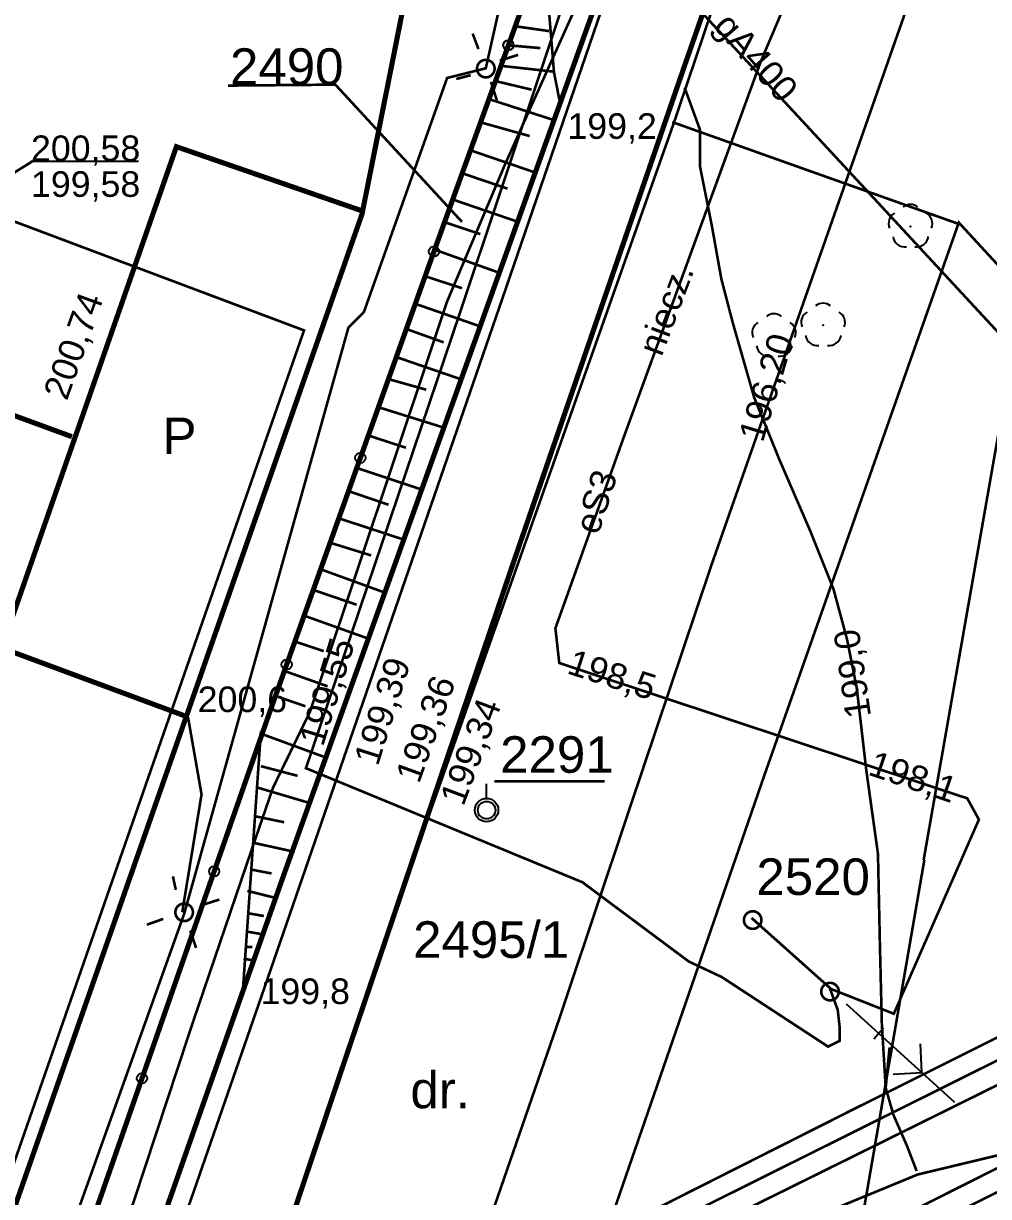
# Model space of a CAD drawing. Extents: x 7572697 to 7573818, y 5546684 to 5547005.
# Drawn here: x 7572714.36 to 7572747.37, y 5546944.9 to 5546985.03 of the extents above; entities that cross this region are included whole.
import ezdxf
from ezdxf.enums import TextEntityAlignment as Align

# ---------------------------------------------------------------- set-up
doc = ezdxf.new("R2010")
doc.units = 0
doc.header["$MEASUREMENT"] = 0
for name, pattern in [('1', [2, 1, -1]), ('2', [1, 0.5, -0.5]), ('901', [0])]:
    doc.linetypes.add(name, pattern=pattern)
doc.styles.add('STYL_ARIAL', font='Arial', dxfattribs={"oblique": 0.1})

# ---------------------------------------------------------------- blocks, each defined once
blk = doc.blocks.new('131')
at = {"color": 0}
blk.add_line((0, 0.4), (0, 0.9), dxfattribs=at)
for radius in [0.4, 0.3]:
    blk.add_circle((0, 0), radius, dxfattribs=at)
blk = doc.blocks.new('517')
at = {"color": 0}
for p, q in [((4.25, 0), (3.55, 0.7)), ((0.75, 0), (5.75, 0)), ((2.25, -0.25), (2.25, 0.25)), ((3.55, -0.7), (4.25, 0))]:
    blk.add_line(p, q, dxfattribs=at)
blk = doc.blocks.new('922')
at = {"color": 0}
for centre, radius, start, end in [((-0.35, 0.1), 0.4, 119.8482, 203.5195), ((0, 0.35), 0.4, 50.114, 129.886), ((0.35, 0.1), 0.4, 336.8845, 60.1518), ((-0.2, -0.3), 0.4, 187.477, 278.4788), ((0.2, -0.275), 0.425, 262.6459, 349.6289)]:
    blk.add_arc(centre, radius, start, end, dxfattribs=at)
blk.add_point((0, 0), dxfattribs=at)

msp = doc.modelspace()

# ---------------------------------------------------------------- linework, layer by layer
at = {"color": 0}
msp.add_line((7572714.6157, 5546980.3256), (7572718.2907, 5546980.3256), dxfattribs=at)
at = {"color": 2, "const_width": 0.09}
msp.add_lwpolyline([(7572760.1099, 5546978.1139), (7572756.7365, 5546975.6665), (7572751.1802, 5546970.7056), (7572733.8633, 5546989.3984), (7572728.0424, 5546996.2114), (7572724.4705, 5547000.4712)], dxfattribs=at)
at = {"color": 0}
for points, const_width in [([(7572730.0408, 5546999.0858), (7572725.9398, 5546978.5145), (7572707.7497, 5546926.4974)], 0.175), ([(7572738.0701, 5546997.2565), (7572728.5451, 5546970.6659), (7572723.1873, 5546955.6905), (7572713.0008, 5546926.7054), (7572709.7597, 5546917.2466)], 0.175), ([(7572710.8842, 5546917.9344), (7572713.6623, 5546926.2291), (7572719.1524, 5546942.1041), (7572722.5259, 5546951.8275), (7572725.0394, 5546959.1035), (7572730.7279, 5546975.5871), (7572738.1363, 5546997.1638)], 0.09), ([(7572717.9619, 5546916.3205), (7572717.565, 5546917.1142), (7572716.9697, 5546918.5033), (7572716.7712, 5546919.8923), (7572716.7712, 5546921.8767), (7572716.7051, 5546923.6626), (7572716.9697, 5546924.9856), (7572718.0942, 5546928.0283), (7572720.8723, 5546936.2303), (7572725.304, 5546949.4198), (7572728.2145, 5546958.0188), (7572731.0587, 5546966.4193), (7572736.9457, 5546983.5114), (7572741.4436, 5546996.4098)], 0.175), ([(7572741.5759, 5546996.3436), (7572736.615, 5546981.6592), (7572726.8254, 5546953.9706), (7572717.9619, 5546927.7504)], 0.09), ([(7572751.8285, 5546994.0153), (7572747.5952, 5546970.3616), (7572745.1478, 5546956.4048)], 0.09), ([(7572731.1786, 5546984.9372), (7572732.3362, 5546984.7718)], 0.09), ([(7572729.7234, 5546984.6859), (7572729.9218, 5546984.1567)], 0.09), ([(7572730.914, 5546984.289), (7572732.0385, 5546984.1898)], 0.09), ([(7572729.9311, 5546983.3113), (7572729.9251, 5546983.3199), (7572729.9194, 5546983.3286), (7572729.9139, 5546983.3376), (7572729.9088, 5546983.3467), (7572729.904, 5546983.356), (7572729.8996, 5546983.3655), (7572729.8954, 5546983.3751), (7572729.8917, 5546983.3849), (7572729.8882, 5546983.3948), (7572729.8851, 5546983.4048), (7572729.8824, 5546983.4149), (7572729.88, 5546983.4251), (7572729.8779, 5546983.4354), (7572729.8762, 5546983.4457), (7572729.8749, 5546983.4561), (7572729.874, 5546983.4665), (7572729.8734, 5546983.477), (7572729.8732, 5546983.4874), (7572729.8733, 5546983.4979), (7572729.8738, 5546983.5084), (7572729.8747, 5546983.5188), (7572729.8759, 5546983.5292), (7572729.8775, 5546983.5395), (7572729.8795, 5546983.5498), (7572729.8818, 5546983.56), (7572729.8845, 5546983.5702), (7572729.8875, 5546983.5802), (7572729.8909, 5546983.5901), (7572729.8946, 5546983.5999), (7572729.8986, 5546983.6096), (7572729.903, 5546983.6191), (7572729.9077, 5546983.6284), (7572729.9128, 5546983.6376), (7572729.9181, 5546983.6466), (7572729.9238, 5546983.6554), (7572729.9298, 5546983.664), (7572729.936, 5546983.6724), (7572729.9426, 5546983.6805), (7572729.9494, 5546983.6885), (7572729.9566, 5546983.6962), (7572729.9639, 5546983.7036), (7572729.9716, 5546983.7108), (7572729.9794, 5546983.7177), (7572729.9875, 5546983.7243), (7572729.9959, 5546983.7306), (7572730.0044, 5546983.7367), (7572730.0132, 5546983.7424), (7572730.0222, 5546983.7478), (7572730.0313, 5546983.7529), (7572730.0406, 5546983.7577), (7572730.0501, 5546983.7622), (7572730.0597, 5546983.7663), (7572730.0695, 5546983.7701), (7572730.0793, 5546983.7736), (7572730.0894, 5546983.7767), (7572730.0995, 5546983.7794), (7572730.1096, 5546983.7818), (7572730.1199, 5546983.7838), (7572730.1303, 5546983.7855), (7572730.1406, 5546983.7868), (7572730.1511, 5546983.7878), (7572730.1615, 5546983.7884), (7572730.172, 5546983.7886), (7572730.1825, 5546983.7885), (7572730.1929, 5546983.7879), (7572730.2034, 5546983.7871), (7572730.2138, 5546983.7858), (7572730.2241, 5546983.7842), (7572730.2344, 5546983.7823), (7572730.2446, 5546983.78), (7572730.2547, 5546983.7773), (7572730.2648, 5546983.7743), (7572730.2747, 5546983.7709), (7572730.2845, 5546983.7672), (7572730.2941, 5546983.7631), (7572730.3036, 5546983.7587), (7572730.313, 5546983.754), (7572730.3222, 5546983.749), (7572730.3311, 5546983.7436), (7572730.34, 5546983.738), (7572730.3486, 5546983.732), (7572730.3569, 5546983.7257), (7572730.3651, 5546983.7192), (7572730.373, 5546983.7123), (7572730.3807, 5546983.7052), (7572730.3882, 5546983.6978), (7572730.3953, 5546983.6902), (7572730.4022, 5546983.6823), (7572730.4088, 5546983.6742), (7572730.4152, 5546983.6659), (7572730.4212, 5546983.6573), (7572730.427, 5546983.6486), (7572730.4324, 5546983.6396), (7572730.4375, 5546983.6305), (7572730.4423, 5546983.6212), (7572730.4467, 5546983.6117), (7572730.4509, 5546983.6021), (7572730.4547, 5546983.5923), (7572730.4581, 5546983.5824), (7572730.4612, 5546983.5724), (7572730.464, 5546983.5623), (7572730.4664, 5546983.5521), (7572730.4684, 5546983.5418), (7572730.4701, 5546983.5315), (7572730.4714, 5546983.5211), (7572730.4723, 5546983.5107), (7572730.4729, 5546983.5002), (7572730.4732, 5546983.4898), (7572730.473, 5546983.4793), (7572730.4725, 5546983.4688), (7572730.4716, 5546983.4584), (7572730.4704, 5546983.448), (7572730.4688, 5546983.4377), (7572730.4668, 5546983.4274), (7572730.4645, 5546983.4172), (7572730.4619, 5546983.407), (7572730.4588, 5546983.397), (7572730.4555, 5546983.3871), (7572730.4518, 5546983.3773), (7572730.4477, 5546983.3676), (7572730.4433, 5546983.3581), (7572730.4386, 5546983.3488), (7572730.4335, 5546983.3396), (7572730.4282, 5546983.3306), (7572730.4225, 5546983.3218), (7572730.4165, 5546983.3132), (7572730.4103, 5546983.3048), (7572730.4037, 5546983.2967), (7572730.3969, 5546983.2887), (7572730.3898, 5546983.281), (7572730.3824, 5546983.2736), (7572730.3748, 5546983.2664), (7572730.3669, 5546983.2595), (7572730.3588, 5546983.2529), (7572730.3504, 5546983.2466), (7572730.3419, 5546983.2405), (7572730.3331, 5546983.2348), (7572730.3242, 5546983.2294), (7572730.315, 5546983.2243), (7572730.3057, 5546983.2195), (7572730.2962, 5546983.215), (7572730.2866, 5546983.2109), (7572730.2769, 5546983.2071), (7572730.267, 5546983.2036), (7572730.257, 5546983.2005), (7572730.2469, 5546983.1978), (7572730.2367, 5546983.1954), (7572730.2264, 5546983.1934), (7572730.2161, 5546983.1917), (7572730.2057, 5546983.1904), (7572730.1953, 5546983.1894), (7572730.1848, 5546983.1888), (7572730.1743, 5546983.1886), (7572730.1639, 5546983.1887), (7572730.1534, 5546983.1893), (7572730.143, 5546983.1901), (7572730.1326, 5546983.1914), (7572730.1222, 5546983.193), (7572730.1119, 5546983.1949), (7572730.1017, 5546983.1972), (7572730.0916, 5546983.1999), (7572730.0816, 5546983.2029), (7572730.0717, 5546983.2063), (7572730.0619, 5546983.21), (7572730.0522, 5546983.2141), (7572730.0427, 5546983.2185), (7572730.0334, 5546983.2232), (7572730.0242, 5546983.2282), (7572730.0152, 5546983.2336), (7572730.0064, 5546983.2392), (7572729.9978, 5546983.2452), (7572729.9894, 5546983.2515), (7572729.9812, 5546983.258), (7572729.9733, 5546983.2649), (7572729.9656, 5546983.272), (7572729.9582, 5546983.2794), (7572729.951, 5546983.287), (7572729.9441, 5546983.2949), (7572729.9311, 5546983.3113)], 0.09), ([(7572730.6494, 5546983.7598), (7572731.2778, 5546983.9582)], 0.09), ([(7572729.1611, 5546983.1315), (7572729.6572, 5546983.2638)], 0.09), ([(7572730.7156, 5546983.5812), (7572732.5015, 5546983.3828), (7572732.7, 5546982.3707)], 0.09), ([(7572721.3559, 5546982.9066), (7572725.027, 5546982.9397), (7572729.3596, 5546978.2433)], 0.09), ([(7572730.3518, 5546983.0322), (7572730.5502, 5546982.4038)], 0.09), ([(7572730.4841, 5546983.0653), (7572731.7409, 5546982.7676)], 0.09), ([(7572730.2856, 5546982.4435), (7572732.5346, 5546981.7159)], 0.09), ([(7572730.021, 5546981.6432), (7572731.6746, 5546981.1802)], 0.09), ([(7572732.9006, 5546981.6254), (7572732.9, 5546981.6263), (7572732.8995, 5546981.6272), (7572732.8989, 5546981.6281), (7572732.8984, 5546981.629), (7572732.8979, 5546981.6299), (7572732.8975, 5546981.6309), (7572732.8971, 5546981.6318), (7572732.8967, 5546981.6328), (7572732.8964, 5546981.6338), (7572732.896, 5546981.6348), (7572732.8958, 5546981.6358), (7572732.8955, 5546981.6368), (7572732.8953, 5546981.6378), (7572732.8952, 5546981.6389), (7572732.895, 5546981.6399), (7572732.8949, 5546981.641), (7572732.8949, 5546981.642), (7572732.8948, 5546981.6431), (7572732.8949, 5546981.6441), (7572732.8949, 5546981.6451), (7572732.895, 5546981.6462), (7572732.8951, 5546981.6472), (7572732.8953, 5546981.6483), (7572732.8955, 5546981.6493), (7572732.8957, 5546981.6503), (7572732.896, 5546981.6513), (7572732.8963, 5546981.6523), (7572732.8966, 5546981.6533), (7572732.897, 5546981.6543), (7572732.8974, 5546981.6553), (7572732.8978, 5546981.6562), (7572732.8983, 5546981.6572), (7572732.8988, 5546981.6581), (7572732.8993, 5546981.659), (7572732.8999, 5546981.6599), (7572732.9005, 5546981.6607), (7572732.9011, 5546981.6616), (7572732.9018, 5546981.6624), (7572732.9025, 5546981.6632), (7572732.9032, 5546981.6639), (7572732.9039, 5546981.6647), (7572732.9047, 5546981.6654), (7572732.9055, 5546981.6661), (7572732.9063, 5546981.6667), (7572732.9071, 5546981.6674), (7572732.908, 5546981.668), (7572732.9089, 5546981.6686), (7572732.9097, 5546981.6691), (7572732.9107, 5546981.6696), (7572732.9116, 5546981.6701), (7572732.9125, 5546981.6705), (7572732.9135, 5546981.6709), (7572732.9145, 5546981.6713), (7572732.9155, 5546981.6717), (7572732.9165, 5546981.672), (7572732.9175, 5546981.6723), (7572732.9185, 5546981.6725), (7572732.9195, 5546981.6727), (7572732.9206, 5546981.6729), (7572732.9216, 5546981.673), (7572732.9226, 5546981.6731), (7572732.9237, 5546981.6732), (7572732.9247, 5546981.6732), (7572732.9258, 5546981.6732), (7572732.9268, 5546981.6731), (7572732.9279, 5546981.673), (7572732.9289, 5546981.6729), (7572732.9299, 5546981.6727), (7572732.931, 5546981.6725), (7572732.932, 5546981.6723), (7572732.933, 5546981.672), (7572732.934, 5546981.6717), (7572732.935, 5546981.6714), (7572732.936, 5546981.671), (7572732.9369, 5546981.6706), (7572732.9379, 5546981.6702), (7572732.9388, 5546981.6697), (7572732.9397, 5546981.6692), (7572732.9406, 5546981.6687), (7572732.9415, 5546981.6681), (7572732.9424, 5546981.6675), (7572732.9432, 5546981.6669), (7572732.944, 5546981.6662), (7572732.9448, 5546981.6655), (7572732.9456, 5546981.6648), (7572732.9463, 5546981.6641), (7572732.9471, 5546981.6633), (7572732.9478, 5546981.6625), (7572732.9484, 5546981.6617), (7572732.9491, 5546981.6609), (7572732.9497, 5546981.66), (7572732.9502, 5546981.6592), (7572732.9508, 5546981.6583), (7572732.9513, 5546981.6574), (7572732.9518, 5546981.6564), (7572732.9522, 5546981.6555), (7572732.9526, 5546981.6545), (7572732.953, 5546981.6535), (7572732.9533, 5546981.6526), (7572732.9537, 5546981.6516), (7572732.9539, 5546981.6505), (7572732.9542, 5546981.6495), (7572732.9544, 5546981.6485), (7572732.9545, 5546981.6475), (7572732.9547, 5546981.6464), (7572732.9548, 5546981.6454), (7572732.9548, 5546981.6443), (7572732.9548, 5546981.6433), (7572732.9548, 5546981.6422), (7572732.9548, 5546981.6412), (7572732.9547, 5546981.6402), (7572732.9546, 5546981.6391), (7572732.9544, 5546981.6381), (7572732.9542, 5546981.637), (7572732.954, 5546981.636), (7572732.9537, 5546981.635), (7572732.9534, 5546981.634), (7572732.9531, 5546981.633), (7572732.9527, 5546981.632), (7572732.9523, 5546981.6311), (7572732.9519, 5546981.6301), (7572732.9514, 5546981.6292), (7572732.9509, 5546981.6283), (7572732.9504, 5546981.6274), (7572732.9498, 5546981.6265), (7572732.9492, 5546981.6256), (7572732.9486, 5546981.6248), (7572732.9479, 5546981.624), (7572732.9472, 5546981.6232), (7572732.9465, 5546981.6224), (7572732.9458, 5546981.6217), (7572732.945, 5546981.621), (7572732.9442, 5546981.6203), (7572732.9434, 5546981.6196), (7572732.9426, 5546981.619), (7572732.9417, 5546981.6184), (7572732.9408, 5546981.6178), (7572732.9399, 5546981.6173), (7572732.939, 5546981.6167), (7572732.9381, 5546981.6163), (7572732.9372, 5546981.6158), (7572732.9362, 5546981.6154), (7572732.9352, 5546981.615), (7572732.9342, 5546981.6147), (7572732.9332, 5546981.6144), (7572732.9322, 5546981.6141), (7572732.9312, 5546981.6139), (7572732.9302, 5546981.6136), (7572732.9291, 5546981.6135), (7572732.9281, 5546981.6133), (7572732.9271, 5546981.6133), (7572732.926, 5546981.6132), (7572732.925, 5546981.6132), (7572732.9239, 5546981.6132), (7572732.9229, 5546981.6132), (7572732.9218, 5546981.6133), (7572732.9208, 5546981.6134), (7572732.9198, 5546981.6136), (7572732.9187, 5546981.6138), (7572732.9177, 5546981.614), (7572732.9167, 5546981.6143), (7572732.9157, 5546981.6146), (7572732.9147, 5546981.6149), (7572732.9137, 5546981.6153), (7572732.9128, 5546981.6157), (7572732.9118, 5546981.6162), (7572732.9109, 5546981.6166), (7572732.9099, 5546981.6171), (7572732.909, 5546981.6177), (7572732.9082, 5546981.6182), (7572732.9073, 5546981.6188), (7572732.9065, 5546981.6195), (7572732.9057, 5546981.6201), (7572732.9049, 5546981.6208), (7572732.9041, 5546981.6215), (7572732.9033, 5546981.6222), (7572732.9026, 5546981.623), (7572732.9019, 5546981.6238), (7572732.9006, 5546981.6254)], 0.09), ([(7572705.8315, 5546981.3455), (7572723.9554, 5546974.5325), (7572707.8159, 5546928.1907)], 0.09), ([(7572725.9067, 5546978.6335), (7572719.5898, 5546980.8164), (7572713.5705, 5546963.5523)], 0.175), ([(7572729.6572, 5546980.6907), (7572731.8731, 5546979.93)], 0.09), ([(7572714.6818, 5546980.3269), (7572712.9289, 5546979.2355)], 0.09), ([(7572729.3596, 5546979.9102), (7572730.914, 5546979.381)], 0.09), ([(7572729.0619, 5546979.004), (7572731.2778, 5546978.2433)], 0.09), ([(7572800.2472, 5546920.1172), (7572793.368, 5546927.3932), (7572787.2165, 5546933.8755), (7572776.8448, 5546945.16), (7572761.8959, 5546961.3922), (7572752.9662, 5546971.0495), (7572746.3516, 5546978.2197), (7572739.6841, 5546959.2623), (7572729.8945, 5546930.9254), (7572722.8169, 5546912.312)], 0.09), ([(7572728.7973, 5546978.2234), (7572729.9879, 5546977.8265)], 0.09), ([(7572728.4335, 5546977.2908), (7572730.6494, 5546976.497)], 0.09), ([(7572728.0367, 5546976.4044), (7572729.3596, 5546975.9745)], 0.09), ([(7572727.7721, 5546975.4387), (7572729.9549, 5546974.678)], 0.09), ([(7572706.0961, 5546974.5325), (7572716.018, 5546970.8945)], 0.175), ([(7572727.4414, 5546974.5854), (7572728.7312, 5546974.1224)], 0.09), ([(7572727.1106, 5546973.6197), (7572729.3265, 5546972.859)], 0.09), ([(7572726.846, 5546972.8656), (7572728.1358, 5546972.5018)], 0.09), ([(7572716.0797, 5546971.6771), (7572716.0791, 5546971.678), (7572716.0786, 5546971.6788), (7572716.078, 5546971.6797), (7572716.0775, 5546971.6806), (7572716.077, 5546971.6816), (7572716.0766, 5546971.6825), (7572716.0762, 5546971.6835), (7572716.0758, 5546971.6845), (7572716.0755, 5546971.6855), (7572716.0751, 5546971.6865), (7572716.0749, 5546971.6875), (7572716.0746, 5546971.6885), (7572716.0744, 5546971.6895), (7572716.0743, 5546971.6905), (7572716.0741, 5546971.6916), (7572716.074, 5546971.6926), (7572716.074, 5546971.6937), (7572716.074, 5546971.6947), (7572716.074, 5546971.6958), (7572716.074, 5546971.6968), (7572716.0741, 5546971.6979), (7572716.0742, 5546971.6989), (7572716.0744, 5546971.6999), (7572716.0746, 5546971.701), (7572716.0748, 5546971.702), (7572716.0751, 5546971.703), (7572716.0754, 5546971.704), (7572716.0757, 5546971.705), (7572716.0761, 5546971.706), (7572716.0765, 5546971.7069), (7572716.0769, 5546971.7079), (7572716.0774, 5546971.7088), (7572716.0779, 5546971.7097), (7572716.0784, 5546971.7106), (7572716.079, 5546971.7115), (7572716.0796, 5546971.7124), (7572716.0802, 5546971.7132), (7572716.0809, 5546971.714), (7572716.0816, 5546971.7148), (7572716.0823, 5546971.7156), (7572716.083, 5546971.7163), (7572716.0838, 5546971.717), (7572716.0846, 5546971.7177), (7572716.0854, 5546971.7184), (7572716.0862, 5546971.719), (7572716.0871, 5546971.7196), (7572716.088, 5546971.7202), (7572716.0888, 5546971.7208), (7572716.0898, 5546971.7213), (7572716.0907, 5546971.7217), (7572716.0916, 5546971.7222), (7572716.0926, 5546971.7226), (7572716.0936, 5546971.723), (7572716.0946, 5546971.7233), (7572716.0956, 5546971.7236), (7572716.0966, 5546971.7239), (7572716.0976, 5546971.7242), (7572716.0986, 5546971.7244), (7572716.0997, 5546971.7245), (7572716.1007, 5546971.7247), (7572716.1017, 5546971.7248), (7572716.1028, 5546971.7248), (7572716.1038, 5546971.7248), (7572716.1049, 5546971.7248), (7572716.1059, 5546971.7248), (7572716.107, 5546971.7247), (7572716.108, 5546971.7246), (7572716.109, 5546971.7244), (7572716.1101, 5546971.7242), (7572716.1111, 5546971.724), (7572716.1121, 5546971.7237), (7572716.1131, 5546971.7234), (7572716.1141, 5546971.7231), (7572716.1151, 5546971.7227), (7572716.116, 5546971.7223), (7572716.117, 5546971.7218), (7572716.1179, 5546971.7214), (7572716.1188, 5546971.7209), (7572716.1197, 5546971.7203), (7572716.1206, 5546971.7198), (7572716.1215, 5546971.7192), (7572716.1223, 5546971.7185), (7572716.1231, 5546971.7179), (7572716.1239, 5546971.7172), (7572716.1247, 5546971.7165), (7572716.1254, 5546971.7158), (7572716.1262, 5546971.715), (7572716.1269, 5546971.7142), (7572716.1275, 5546971.7134), (7572716.1282, 5546971.7126), (7572716.1288, 5546971.7117), (7572716.1293, 5546971.7108), (7572716.1299, 5546971.7099), (7572716.1304, 5546971.709), (7572716.1309, 5546971.7081), (7572716.1313, 5546971.7071), (7572716.1317, 5546971.7062), (7572716.1321, 5546971.7052), (7572716.1324, 5546971.7042), (7572716.1328, 5546971.7032), (7572716.133, 5546971.7022), (7572716.1333, 5546971.7012), (7572716.1335, 5546971.7002), (7572716.1336, 5546971.6991), (7572716.1338, 5546971.6981), (7572716.1339, 5546971.697), (7572716.1339, 5546971.696), (7572716.1339, 5546971.6949), (7572716.1339, 5546971.6939), (7572716.1339, 5546971.6929), (7572716.1338, 5546971.6918), (7572716.1337, 5546971.6908), (7572716.1335, 5546971.6897), (7572716.1333, 5546971.6887), (7572716.1331, 5546971.6877), (7572716.1328, 5546971.6867), (7572716.1325, 5546971.6857), (7572716.1322, 5546971.6847), (7572716.1318, 5546971.6837), (7572716.1314, 5546971.6827), (7572716.131, 5546971.6818), (7572716.1305, 5546971.6809), (7572716.13, 5546971.6799), (7572716.1295, 5546971.679), (7572716.1289, 5546971.6782), (7572716.1283, 5546971.6773), (7572716.1277, 5546971.6765), (7572716.127, 5546971.6756), (7572716.1263, 5546971.6748), (7572716.1256, 5546971.6741), (7572716.1249, 5546971.6733), (7572716.1241, 5546971.6726), (7572716.1233, 5546971.6719), (7572716.1225, 5546971.6713), (7572716.1217, 5546971.6706), (7572716.1208, 5546971.67), (7572716.1199, 5546971.6695), (7572716.1191, 5546971.6689), (7572716.1181, 5546971.6684), (7572716.1172, 5546971.6679), (7572716.1163, 5546971.6675), (7572716.1153, 5546971.6671), (7572716.1143, 5546971.6667), (7572716.1133, 5546971.6663), (7572716.1123, 5546971.666), (7572716.1113, 5546971.6658), (7572716.1103, 5546971.6655), (7572716.1093, 5546971.6653), (7572716.1082, 5546971.6651), (7572716.1072, 5546971.665), (7572716.1062, 5546971.6649), (7572716.1051, 5546971.6649), (7572716.1041, 5546971.6648), (7572716.103, 5546971.6648), (7572716.102, 5546971.6649), (7572716.1009, 5546971.665), (7572716.0999, 5546971.6651), (7572716.0989, 5546971.6653), (7572716.0978, 5546971.6655), (7572716.0968, 5546971.6657), (7572716.0958, 5546971.666), (7572716.0948, 5546971.6663), (7572716.0938, 5546971.6666), (7572716.0928, 5546971.667), (7572716.0919, 5546971.6674), (7572716.0909, 5546971.6678), (7572716.09, 5546971.6683), (7572716.0891, 5546971.6688), (7572716.0882, 5546971.6693), (7572716.0873, 5546971.6699), (7572716.0864, 5546971.6705), (7572716.0856, 5546971.6711), (7572716.0848, 5546971.6718), (7572716.084, 5546971.6725), (7572716.0832, 5546971.6732), (7572716.0825, 5546971.6739), (7572716.0817, 5546971.6747), (7572716.081, 5546971.6755), (7572716.0797, 5546971.6771)], 0.09), ([(7572726.5153, 5546971.8999), (7572728.7312, 5546971.2054)], 0.09), ([(7572726.1184, 5546970.9474), (7572727.4413, 5546970.5175)], 0.09), ([(7572725.7877, 5546969.8163), (7572727.9705, 5546969.0887)], 0.09), ([(7572725.4901, 5546969.0292), (7572726.8461, 5546968.5662)], 0.09), ([(7572725.1262, 5546968.1097), (7572727.3421, 5546967.3821)], 0.09), ([(7572724.8617, 5546967.2631), (7572726.2508, 5546966.8332)], 0.09), ([(7572724.5309, 5546966.3569), (7572726.7137, 5546965.5631)], 0.09), ([(7572724.2994, 5546965.6425), (7572725.7546, 5546965.1464)], 0.09), ([(7572723.9687, 5546964.7694), (7572726.1846, 5546963.9756)], 0.09), ([(7572713.5706, 5546963.6845), (7572719.9867, 5546961.3033)], 0.175), ([(7572723.638, 5546963.8896), (7572724.6302, 5546963.5589)], 0.09), ([(7572723.2742, 5546962.8842), (7572724.7625, 5546962.355)], 0.09), ([(7572722.9434, 5546962.0375), (7572724.0017, 5546961.6737)], 0.09), ([(7572720.1146, 5546961.1864), (7572720.114, 5546961.1872), (7572720.1135, 5546961.1881), (7572720.1129, 5546961.189), (7572720.1124, 5546961.1899), (7572720.1119, 5546961.1908), (7572720.1115, 5546961.1918), (7572720.1111, 5546961.1927), (7572720.1107, 5546961.1937), (7572720.1104, 5546961.1947), (7572720.11, 5546961.1957), (7572720.1098, 5546961.1967), (7572720.1095, 5546961.1977), (7572720.1093, 5546961.1988), (7572720.1092, 5546961.1998), (7572720.109, 5546961.2008), (7572720.1089, 5546961.2019), (7572720.1089, 5546961.2029), (7572720.1088, 5546961.204), (7572720.1089, 5546961.205), (7572720.1089, 5546961.2061), (7572720.109, 5546961.2071), (7572720.1091, 5546961.2082), (7572720.1093, 5546961.2092), (7572720.1095, 5546961.2102), (7572720.1097, 5546961.2112), (7572720.11, 5546961.2123), (7572720.1103, 5546961.2133), (7572720.1106, 5546961.2142), (7572720.111, 5546961.2152), (7572720.1114, 5546961.2162), (7572720.1118, 5546961.2171), (7572720.1123, 5546961.2181), (7572720.1128, 5546961.219), (7572720.1133, 5546961.2199), (7572720.1139, 5546961.2208), (7572720.1145, 5546961.2216), (7572720.1151, 5546961.2225), (7572720.1158, 5546961.2233), (7572720.1165, 5546961.2241), (7572720.1172, 5546961.2249), (7572720.1179, 5546961.2256), (7572720.1187, 5546961.2263), (7572720.1195, 5546961.227), (7572720.1203, 5546961.2277), (7572720.1211, 5546961.2283), (7572720.122, 5546961.2289), (7572720.1229, 5546961.2295), (7572720.1237, 5546961.23), (7572720.1247, 5546961.2305), (7572720.1256, 5546961.231), (7572720.1265, 5546961.2315), (7572720.1275, 5546961.2319), (7572720.1285, 5546961.2322), (7572720.1295, 5546961.2326), (7572720.1305, 5546961.2329), (7572720.1315, 5546961.2332), (7572720.1325, 5546961.2334), (7572720.1335, 5546961.2336), (7572720.1346, 5546961.2338), (7572720.1356, 5546961.2339), (7572720.1366, 5546961.234), (7572720.1377, 5546961.2341), (7572720.1387, 5546961.2341), (7572720.1398, 5546961.2341), (7572720.1408, 5546961.234), (7572720.1419, 5546961.2339), (7572720.1429, 5546961.2338), (7572720.1439, 5546961.2337), (7572720.145, 5546961.2335), (7572720.146, 5546961.2332), (7572720.147, 5546961.233), (7572720.148, 5546961.2327), (7572720.149, 5546961.2323), (7572720.15, 5546961.232), (7572720.1509, 5546961.2315), (7572720.1519, 5546961.2311), (7572720.1528, 5546961.2306), (7572720.1537, 5546961.2301), (7572720.1546, 5546961.2296), (7572720.1555, 5546961.229), (7572720.1564, 5546961.2284), (7572720.1572, 5546961.2278), (7572720.158, 5546961.2272), (7572720.1588, 5546961.2265), (7572720.1596, 5546961.2258), (7572720.1603, 5546961.225), (7572720.1611, 5546961.2243), (7572720.1618, 5546961.2235), (7572720.1624, 5546961.2227), (7572720.1631, 5546961.2218), (7572720.1637, 5546961.221), (7572720.1642, 5546961.2201), (7572720.1648, 5546961.2192), (7572720.1653, 5546961.2183), (7572720.1658, 5546961.2174), (7572720.1662, 5546961.2164), (7572720.1666, 5546961.2154), (7572720.167, 5546961.2145), (7572720.1673, 5546961.2135), (7572720.1677, 5546961.2125), (7572720.1679, 5546961.2115), (7572720.1682, 5546961.2104), (7572720.1684, 5546961.2094), (7572720.1685, 5546961.2084), (7572720.1687, 5546961.2073), (7572720.1688, 5546961.2063), (7572720.1688, 5546961.2053), (7572720.1688, 5546961.2042), (7572720.1688, 5546961.2032), (7572720.1688, 5546961.2021), (7572720.1687, 5546961.2011), (7572720.1686, 5546961.2), (7572720.1684, 5546961.199), (7572720.1682, 5546961.198), (7572720.168, 5546961.197), (7572720.1677, 5546961.1959), (7572720.1674, 5546961.1949), (7572720.1671, 5546961.1939), (7572720.1667, 5546961.193), (7572720.1663, 5546961.192), (7572720.1659, 5546961.191), (7572720.1654, 5546961.1901), (7572720.1649, 5546961.1892), (7572720.1644, 5546961.1883), (7572720.1638, 5546961.1874), (7572720.1632, 5546961.1866), (7572720.1626, 5546961.1857), (7572720.1619, 5546961.1849), (7572720.1612, 5546961.1841), (7572720.1605, 5546961.1833), (7572720.1598, 5546961.1826), (7572720.159, 5546961.1819), (7572720.1582, 5546961.1812), (7572720.1574, 5546961.1805), (7572720.1566, 5546961.1799), (7572720.1557, 5546961.1793), (7572720.1548, 5546961.1787), (7572720.1539, 5546961.1782), (7572720.153, 5546961.1777), (7572720.1521, 5546961.1772), (7572720.1512, 5546961.1767), (7572720.1502, 5546961.1763), (7572720.1492, 5546961.1759), (7572720.1482, 5546961.1756), (7572720.1472, 5546961.1753), (7572720.1462, 5546961.175), (7572720.1452, 5546961.1748), (7572720.1442, 5546961.1746), (7572720.1431, 5546961.1744), (7572720.1421, 5546961.1743), (7572720.1411, 5546961.1742), (7572720.14, 5546961.1741), (7572720.139, 5546961.1741), (7572720.1379, 5546961.1741), (7572720.1369, 5546961.1742), (7572720.1358, 5546961.1742), (7572720.1348, 5546961.1744), (7572720.1338, 5546961.1745), (7572720.1327, 5546961.1747), (7572720.1317, 5546961.175), (7572720.1307, 5546961.1752), (7572720.1297, 5546961.1755), (7572720.1287, 5546961.1759), (7572720.1277, 5546961.1762), (7572720.1268, 5546961.1766), (7572720.1258, 5546961.1771), (7572720.1249, 5546961.1776), (7572720.1239, 5546961.1781), (7572720.1231, 5546961.1786), (7572720.1222, 5546961.1792), (7572720.1213, 5546961.1798), (7572720.1205, 5546961.1804), (7572720.1197, 5546961.181), (7572720.1189, 5546961.1817), (7572720.1181, 5546961.1824), (7572720.1173, 5546961.1832), (7572720.1166, 5546961.1839), (7572720.1159, 5546961.1847), (7572720.1146, 5546961.1864)], 0.09), ([(7572722.4473, 5546960.7477), (7572724.6963, 5546959.9209)], 0.09), ([(7572722.4804, 5546959.6232), (7572723.7372, 5546959.2925)], 0.09), ([(7572722.3481, 5546958.8956), (7572724.134, 5546958.3664)], 0.09), ([(7572734.2345, 5546959.1073), (7572730.4642, 5546959.1073)], 0.09), ([(7572722.315, 5546957.9034), (7572723.2741, 5546957.705)], 0.09), ([(7572722.1828, 5546957.0104), (7572723.5388, 5546956.7127)], 0.09), ([(7572742.463, 5546940.7452), (7572745.175, 5546956.4218)], 0.09), ([(7572722.1497, 5546956.0844), (7572722.8442, 5546955.9521)], 0.09), ([(7572719.4708, 5546955.8529), (7572719.57, 5546955.3899)], 0.09), ([(7572722.0174, 5546955.3568), (7572722.9434, 5546955.1253)], 0.09), ([(7572719.6124, 5546954.4453), (7572719.6064, 5546954.4539), (7572719.6006, 5546954.4626), (7572719.5952, 5546954.4716), (7572719.5901, 5546954.4807), (7572719.5853, 5546954.49), (7572719.5808, 5546954.4995), (7572719.5767, 5546954.5091), (7572719.5729, 5546954.5189), (7572719.5695, 5546954.5288), (7572719.5664, 5546954.5388), (7572719.5636, 5546954.5489), (7572719.5612, 5546954.5591), (7572719.5592, 5546954.5693), (7572719.5575, 5546954.5797), (7572719.5562, 5546954.5901), (7572719.5552, 5546954.6005), (7572719.5546, 5546954.6109), (7572719.5544, 5546954.6214), (7572719.5546, 5546954.6319), (7572719.5551, 5546954.6423), (7572719.5559, 5546954.6528), (7572719.5572, 5546954.6632), (7572719.5588, 5546954.6735), (7572719.5607, 5546954.6838), (7572719.563, 5546954.694), (7572719.5657, 5546954.7041), (7572719.5687, 5546954.7142), (7572719.5721, 5546954.7241), (7572719.5758, 5546954.7339), (7572719.5799, 5546954.7435), (7572719.5843, 5546954.753), (7572719.589, 5546954.7624), (7572719.594, 5546954.7716), (7572719.5994, 5546954.7806), (7572719.6051, 5546954.7894), (7572719.611, 5546954.798), (7572719.6173, 5546954.8064), (7572719.6239, 5546954.8145), (7572719.6307, 5546954.8224), (7572719.6378, 5546954.8301), (7572719.6452, 5546954.8376), (7572719.6528, 5546954.8447), (7572719.6607, 5546954.8516), (7572719.6688, 5546954.8583), (7572719.6771, 5546954.8646), (7572719.6857, 5546954.8706), (7572719.6945, 5546954.8764), (7572719.7034, 5546954.8818), (7572719.7125, 5546954.8869), (7572719.7219, 5546954.8917), (7572719.7313, 5546954.8962), (7572719.741, 5546954.9003), (7572719.7507, 5546954.9041), (7572719.7606, 5546954.9075), (7572719.7706, 5546954.9106), (7572719.7807, 5546954.9134), (7572719.7909, 5546954.9158), (7572719.8012, 5546954.9178), (7572719.8115, 5546954.9195), (7572719.8219, 5546954.9208), (7572719.8323, 5546954.9218), (7572719.8428, 5546954.9223), (7572719.8533, 5546954.9226), (7572719.8637, 5546954.9224), (7572719.8742, 5546954.9219), (7572719.8846, 5546954.9211), (7572719.895, 5546954.9198), (7572719.9054, 5546954.9182), (7572719.9157, 5546954.9163), (7572719.9259, 5546954.9139), (7572719.936, 5546954.9113), (7572719.946, 5546954.9083), (7572719.9559, 5546954.9049), (7572719.9657, 5546954.9012), (7572719.9754, 5546954.8971), (7572719.9849, 5546954.8927), (7572719.9942, 5546954.888), (7572720.0034, 5546954.883), (7572720.0124, 5546954.8776), (7572720.0212, 5546954.8719), (7572720.0298, 5546954.866), (7572720.0382, 5546954.8597), (7572720.0464, 5546954.8531), (7572720.0543, 5546954.8463), (7572720.062, 5546954.8392), (7572720.0694, 5546954.8318), (7572720.0766, 5546954.8242), (7572720.0835, 5546954.8163), (7572720.0901, 5546954.8082), (7572720.0964, 5546954.7999), (7572720.1025, 5546954.7913), (7572720.1082, 5546954.7825), (7572720.1136, 5546954.7736), (7572720.1188, 5546954.7644), (7572720.1235, 5546954.7551), (7572720.128, 5546954.7457), (7572720.1321, 5546954.736), (7572720.1359, 5546954.7263), (7572720.1394, 5546954.7164), (7572720.1425, 5546954.7064), (7572720.1452, 5546954.6963), (7572720.1476, 5546954.6861), (7572720.1497, 5546954.6758), (7572720.1513, 5546954.6655), (7572720.1527, 5546954.6551), (7572720.1536, 5546954.6447), (7572720.1542, 5546954.6342), (7572720.1544, 5546954.6237), (7572720.1543, 5546954.6133), (7572720.1538, 5546954.6028), (7572720.1529, 5546954.5924), (7572720.1517, 5546954.582), (7572720.1501, 5546954.5716), (7572720.1481, 5546954.5613), (7572720.1458, 5546954.5511), (7572720.1431, 5546954.541), (7572720.1401, 5546954.531), (7572720.1367, 5546954.5211), (7572720.133, 5546954.5113), (7572720.129, 5546954.5016), (7572720.1246, 5546954.4921), (7572720.1198, 5546954.4828), (7572720.1148, 5546954.4736), (7572720.1094, 5546954.4646), (7572720.1038, 5546954.4558), (7572720.0978, 5546954.4472), (7572720.0915, 5546954.4388), (7572720.085, 5546954.4306), (7572720.0781, 5546954.4227), (7572720.071, 5546954.415), (7572720.0637, 5546954.4076), (7572720.056, 5546954.4004), (7572720.0481, 5546954.3935), (7572720.04, 5546954.3869), (7572720.0317, 5546954.3806), (7572720.0231, 5546954.3745), (7572720.0144, 5546954.3688), (7572720.0054, 5546954.3634), (7572719.9963, 5546954.3582), (7572719.987, 5546954.3535), (7572719.9775, 5546954.349), (7572719.9679, 5546954.3449), (7572719.9581, 5546954.3411), (7572719.9482, 5546954.3376), (7572719.9382, 5546954.3345), (7572719.9281, 5546954.3318), (7572719.9179, 5546954.3294), (7572719.9077, 5546954.3273), (7572719.8973, 5546954.3257), (7572719.8869, 5546954.3243), (7572719.8765, 5546954.3234), (7572719.8661, 5546954.3228), (7572719.8556, 5546954.3226), (7572719.8451, 5546954.3227), (7572719.8347, 5546954.3232), (7572719.8242, 5546954.3241), (7572719.8138, 5546954.3253), (7572719.8035, 5546954.3269), (7572719.7932, 5546954.3289), (7572719.783, 5546954.3312), (7572719.7728, 5546954.3339), (7572719.7628, 5546954.3369), (7572719.7529, 5546954.3403), (7572719.7431, 5546954.344), (7572719.7335, 5546954.348), (7572719.724, 5546954.3524), (7572719.7146, 5546954.3571), (7572719.7054, 5546954.3622), (7572719.6964, 5546954.3675), (7572719.6876, 5546954.3732), (7572719.679, 5546954.3792), (7572719.6706, 5546954.3855), (7572719.6625, 5546954.392), (7572719.6545, 5546954.3989), (7572719.6469, 5546954.406), (7572719.6394, 5546954.4133), (7572719.6323, 5546954.421), (7572719.6254, 5546954.4288), (7572719.6124, 5546954.4453)], 0.09), ([(7572720.4299, 5546954.8607), (7572721.0583, 5546955.0591)], 0.09), ([(7572718.5778, 5546954.1992), (7572719.14, 5546954.3976)], 0.09), ([(7572722.0174, 5546954.5961), (7572722.5796, 5546954.4969)], 0.09), ([(7572739.0593, 5546954.1807), (7572739.0532, 5546954.1893), (7572739.0475, 5546954.198), (7572739.0421, 5546954.207), (7572739.0369, 5546954.2161), (7572739.0322, 5546954.2254), (7572739.0277, 5546954.2349), (7572739.0236, 5546954.2445), (7572739.0198, 5546954.2543), (7572739.0163, 5546954.2642), (7572739.0132, 5546954.2742), (7572739.0105, 5546954.2843), (7572739.0081, 5546954.2945), (7572739.006, 5546954.3048), (7572739.0044, 5546954.3151), (7572739.003, 5546954.3255), (7572739.0021, 5546954.3359), (7572739.0015, 5546954.3464), (7572739.0013, 5546954.3568), (7572739.0014, 5546954.3673), (7572739.0019, 5546954.3778), (7572739.0028, 5546954.3882), (7572739.004, 5546954.3986), (7572739.0056, 5546954.4089), (7572739.0076, 5546954.4192), (7572739.0099, 5546954.4294), (7572739.0126, 5546954.4396), (7572739.0156, 5546954.4496), (7572739.019, 5546954.4595), (7572739.0227, 5546954.4693), (7572739.0267, 5546954.4789), (7572739.0311, 5546954.4885), (7572739.0359, 5546954.4978), (7572739.0409, 5546954.507), (7572739.0463, 5546954.516), (7572739.0519, 5546954.5248), (7572739.0579, 5546954.5334), (7572739.0642, 5546954.5418), (7572739.0707, 5546954.5499), (7572739.0776, 5546954.5579), (7572739.0847, 5546954.5656), (7572739.092, 5546954.573), (7572739.0997, 5546954.5802), (7572739.1076, 5546954.5871), (7572739.1157, 5546954.5937), (7572739.124, 5546954.6), (7572739.1326, 5546954.6061), (7572739.1413, 5546954.6118), (7572739.1503, 5546954.6172), (7572739.1594, 5546954.6223), (7572739.1687, 5546954.6271), (7572739.1782, 5546954.6316), (7572739.1878, 5546954.6357), (7572739.1976, 5546954.6395), (7572739.2075, 5546954.6429), (7572739.2175, 5546954.646), (7572739.2276, 5546954.6488), (7572739.2378, 5546954.6512), (7572739.248, 5546954.6532), (7572739.2584, 5546954.6549), (7572739.2688, 5546954.6562), (7572739.2792, 5546954.6572), (7572739.2896, 5546954.6578), (7572739.3001, 5546954.658), (7572739.3106, 5546954.6578), (7572739.321, 5546954.6573), (7572739.3315, 5546954.6565), (7572739.3419, 5546954.6552), (7572739.3522, 5546954.6536), (7572739.3625, 5546954.6517), (7572739.3727, 5546954.6494), (7572739.3829, 5546954.6467), (7572739.3929, 5546954.6437), (7572739.4028, 5546954.6403), (7572739.4126, 5546954.6366), (7572739.4222, 5546954.6325), (7572739.4317, 5546954.6281), (7572739.4411, 5546954.6234), (7572739.4503, 5546954.6184), (7572739.4593, 5546954.613), (7572739.4681, 5546954.6074), (7572739.4767, 5546954.6014), (7572739.4851, 5546954.5951), (7572739.4932, 5546954.5886), (7572739.5012, 5546954.5817), (7572739.5088, 5546954.5746), (7572739.5163, 5546954.5672), (7572739.5234, 5546954.5596), (7572739.5303, 5546954.5517), (7572739.537, 5546954.5436), (7572739.5433, 5546954.5353), (7572739.5493, 5546954.5267), (7572739.5551, 5546954.518), (7572739.5605, 5546954.509), (7572739.5656, 5546954.4999), (7572739.5704, 5546954.4905), (7572739.5749, 5546954.4811), (7572739.579, 5546954.4715), (7572739.5828, 5546954.4617), (7572739.5862, 5546954.4518), (7572739.5893, 5546954.4418), (7572739.5921, 5546954.4317), (7572739.5945, 5546954.4215), (7572739.5965, 5546954.4112), (7572739.5982, 5546954.4009), (7572739.5995, 5546954.3905), (7572739.6005, 5546954.3801), (7572739.6011, 5546954.3696), (7572739.6013, 5546954.3592), (7572739.6011, 5546954.3487), (7572739.6006, 5546954.3382), (7572739.5998, 5546954.3278), (7572739.5985, 5546954.3174), (7572739.5969, 5546954.307), (7572739.595, 5546954.2968), (7572739.5926, 5546954.2865), (7572739.59, 5546954.2764), (7572739.587, 5546954.2664), (7572739.5836, 5546954.2565), (7572739.5799, 5546954.2467), (7572739.5758, 5546954.237), (7572739.5714, 5546954.2275), (7572739.5667, 5546954.2182), (7572739.5617, 5546954.209), (7572739.5563, 5546954.2), (7572739.5506, 5546954.1912), (7572739.5447, 5546954.1826), (7572739.5384, 5546954.1742), (7572739.5318, 5546954.166), (7572739.525, 5546954.1581), (7572739.5179, 5546954.1504), (7572739.5105, 5546954.143), (7572739.5029, 5546954.1358), (7572739.495, 5546954.1289), (7572739.4869, 5546954.1223), (7572739.4786, 5546954.116), (7572739.47, 5546954.1099), (7572739.4612, 5546954.1042), (7572739.4523, 5546954.0988), (7572739.4431, 5546954.0937), (7572739.4338, 5546954.0889), (7572739.4244, 5546954.0844), (7572739.4147, 5546954.0803), (7572739.405, 5546954.0765), (7572739.3951, 5546954.073), (7572739.3851, 5546954.0699), (7572739.375, 5546954.0672), (7572739.3648, 5546954.0648), (7572739.3545, 5546954.0628), (7572739.3442, 5546954.0611), (7572739.3338, 5546954.0598), (7572739.3234, 5546954.0588), (7572739.3129, 5546954.0582), (7572739.3024, 5546954.058), (7572739.292, 5546954.0581), (7572739.2815, 5546954.0586), (7572739.2711, 5546954.0595), (7572739.2607, 5546954.0608), (7572739.2503, 5546954.0624), (7572739.24, 5546954.0643), (7572739.2298, 5546954.0666), (7572739.2197, 5546954.0693), (7572739.2097, 5546954.0723), (7572739.1998, 5546954.0757), (7572739.19, 5546954.0794), (7572739.1803, 5546954.0835), (7572739.1708, 5546954.0878), (7572739.1615, 5546954.0926), (7572739.1523, 5546954.0976), (7572739.1433, 5546954.103), (7572739.1345, 5546954.1086), (7572739.1259, 5546954.1146), (7572739.1175, 5546954.1209), (7572739.1093, 5546954.1274), (7572739.1014, 5546954.1343), (7572739.0937, 5546954.1414), (7572739.0863, 5546954.1488), (7572739.0791, 5546954.1564), (7572739.0722, 5546954.1643), (7572739.0593, 5546954.1807)], 0.09), ([(7572720.0661, 5546954.0008), (7572720.2645, 5546953.4055)], 0.09), ([(7572721.9843, 5546953.9677), (7572722.5465, 5546953.8685)], 0.09), ([(7572721.9843, 5546953.4386), (7572722.1827, 5546953.4386)], 0.09), ([(7572721.8851, 5546953.0417), (7572722.2158, 5546952.9756)], 0.09), ([(7572741.7051, 5546951.7333), (7572741.6991, 5546951.7419), (7572741.6933, 5546951.7506), (7572741.6879, 5546951.7596), (7572741.6828, 5546951.7687), (7572741.678, 5546951.778), (7572741.6735, 5546951.7875), (7572741.6694, 5546951.7971), (7572741.6656, 5546951.8069), (7572741.6622, 5546951.8168), (7572741.6591, 5546951.8268), (7572741.6563, 5546951.8369), (7572741.6539, 5546951.8471), (7572741.6519, 5546951.8574), (7572741.6502, 5546951.8677), (7572741.6489, 5546951.8781), (7572741.6479, 5546951.8885), (7572741.6473, 5546951.899), (7572741.6471, 5546951.9094), (7572741.6473, 5546951.9199), (7572741.6478, 5546951.9304), (7572741.6486, 5546951.9408), (7572741.6499, 5546951.9512), (7572741.6515, 5546951.9615), (7572741.6534, 5546951.9718), (7572741.6557, 5546951.982), (7572741.6584, 5546951.9922), (7572741.6614, 5546952.0022), (7572741.6648, 5546952.0121), (7572741.6685, 5546952.0219), (7572741.6726, 5546952.0316), (7572741.677, 5546952.0411), (7572741.6817, 5546952.0504), (7572741.6867, 5546952.0596), (7572741.6921, 5546952.0686), (7572741.6978, 5546952.0774), (7572741.7037, 5546952.086), (7572741.71, 5546952.0944), (7572741.7166, 5546952.1025), (7572741.7234, 5546952.1105), (7572741.7305, 5546952.1182), (7572741.7379, 5546952.1256), (7572741.7455, 5546952.1328), (7572741.7534, 5546952.1397), (7572741.7615, 5546952.1463), (7572741.7698, 5546952.1526), (7572741.7784, 5546952.1587), (7572741.7872, 5546952.1644), (7572741.7961, 5546952.1698), (7572741.8052, 5546952.1749), (7572741.8146, 5546952.1797), (7572741.824, 5546952.1842), (7572741.8337, 5546952.1883), (7572741.8434, 5546952.1921), (7572741.8533, 5546952.1956), (7572741.8633, 5546952.1987), (7572741.8734, 5546952.2014), (7572741.8836, 5546952.2038), (7572741.8939, 5546952.2058), (7572741.9042, 5546952.2075), (7572741.9146, 5546952.2088), (7572741.925, 5546952.2098), (7572741.9355, 5546952.2104), (7572741.9459, 5546952.2106), (7572741.9564, 5546952.2105), (7572741.9669, 5546952.2099), (7572741.9773, 5546952.2091), (7572741.9877, 5546952.2078), (7572741.9981, 5546952.2062), (7572742.0083, 5546952.2043), (7572742.0186, 5546952.202), (7572742.0287, 5546952.1993), (7572742.0387, 5546952.1963), (7572742.0486, 5546952.1929), (7572742.0584, 5546952.1892), (7572742.0681, 5546952.1851), (7572742.0776, 5546952.1807), (7572742.0869, 5546952.176), (7572742.0961, 5546952.171), (7572742.1051, 5546952.1656), (7572742.1139, 5546952.16), (7572742.1225, 5546952.154), (7572742.1309, 5546952.1477), (7572742.1391, 5546952.1412), (7572742.147, 5546952.1343), (7572742.1547, 5546952.1272), (7572742.1621, 5546952.1198), (7572742.1693, 5546952.1122), (7572742.1762, 5546952.1043), (7572742.1828, 5546952.0962), (7572742.1891, 5546952.0879), (7572742.1952, 5546952.0793), (7572742.2009, 5546952.0706), (7572742.2063, 5546952.0616), (7572742.2114, 5546952.0525), (7572742.2162, 5546952.0432), (7572742.2207, 5546952.0337), (7572742.2248, 5546952.0241), (7572742.2286, 5546952.0143), (7572742.2321, 5546952.0044), (7572742.2352, 5546951.9944), (7572742.2379, 5546951.9843), (7572742.2403, 5546951.9741), (7572742.2424, 5546951.9638), (7572742.244, 5546951.9535), (7572742.2453, 5546951.9431), (7572742.2463, 5546951.9327), (7572742.2469, 5546951.9222), (7572742.2471, 5546951.9118), (7572742.247, 5546951.9013), (7572742.2465, 5546951.8908), (7572742.2456, 5546951.8804), (7572742.2444, 5546951.87), (7572742.2428, 5546951.8597), (7572742.2408, 5546951.8494), (7572742.2385, 5546951.8392), (7572742.2358, 5546951.829), (7572742.2328, 5546951.819), (7572742.2294, 5546951.8091), (7572742.2257, 5546951.7993), (7572742.2216, 5546951.7896), (7572742.2173, 5546951.7801), (7572742.2125, 5546951.7708), (7572742.2075, 5546951.7616), (7572742.2021, 5546951.7526), (7572742.1965, 5546951.7438), (7572742.1905, 5546951.7352), (7572742.1842, 5546951.7268), (7572742.1777, 5546951.7187), (7572742.1708, 5546951.7107), (7572742.1637, 5546951.703), (7572742.1563, 5546951.6956), (7572742.1487, 5546951.6884), (7572742.1408, 5546951.6815), (7572742.1327, 5546951.6749), (7572742.1244, 5546951.6686), (7572742.1158, 5546951.6625), (7572742.1071, 5546951.6568), (7572742.0981, 5546951.6514), (7572742.089, 5546951.6463), (7572742.0797, 5546951.6415), (7572742.0702, 5546951.637), (7572742.0606, 5546951.6329), (7572742.0508, 5546951.6291), (7572742.0409, 5546951.6256), (7572742.0309, 5546951.6225), (7572742.0208, 5546951.6198), (7572742.0106, 5546951.6174), (7572742.0004, 5546951.6154), (7572741.99, 5546951.6137), (7572741.9796, 5546951.6124), (7572741.9692, 5546951.6114), (7572741.9587, 5546951.6108), (7572741.9483, 5546951.6106), (7572741.9378, 5546951.6107), (7572741.9273, 5546951.6112), (7572741.9169, 5546951.6121), (7572741.9065, 5546951.6134), (7572741.8962, 5546951.615), (7572741.8859, 5546951.6169), (7572741.8757, 5546951.6192), (7572741.8655, 5546951.6219), (7572741.8555, 5546951.6249), (7572741.8456, 5546951.6283), (7572741.8358, 5546951.632), (7572741.8262, 5546951.6361), (7572741.8166, 5546951.6405), (7572741.8073, 5546951.6452), (7572741.7981, 5546951.6502), (7572741.7891, 5546951.6556), (7572741.7803, 5546951.6612), (7572741.7717, 5546951.6672), (7572741.7633, 5546951.6735), (7572741.7552, 5546951.68), (7572741.7472, 5546951.6869), (7572741.7396, 5546951.694), (7572741.7321, 5546951.7014), (7572741.7249, 5546951.709), (7572741.718, 5546951.7169), (7572741.7051, 5546951.7333)], 0.09)]:
    msp.add_lwpolyline(points, dxfattribs=dict(at, const_width=const_width))
at = {"color": 1, "const_width": 0.09}
for points in [[(7572731.7598, 5546998.7778), (7572729.577, 5546988.5913), (7572730.8999, 5546986.7393), (7572730.1723, 5546983.4981), (7572728.8494, 5546983.1674), (7572726.0051, 5546975.1638), (7572725.4759, 5546974.6346), (7572719.8536, 5546954.566), (7572712.5114, 5546934.0343), (7572709.0718, 5546924.0066), (7572707.9473, 5546920.567)], [(7572708.675, 5546917.5905), (7572712.7099, 5546929.4306), (7572715.0911, 5546935.9129), (7572717.1417, 5546941.7337), (7572720.1182, 5546950.756), (7572722.2349, 5546956.9737), (7572722.8963, 5546958.8919), (7572724.1531, 5546961.4716), (7572728.8495, 5546975.521), (7572730.8338, 5546980.2173), (7572732.8844, 5546984.7814), (7572734.538, 5546988.4459), (7572735.6625, 5546992.6792), (7572737.3161, 5546997.3756)], [(7572744.8567, 5546995.669), (7572744.1291, 5546994.4784), (7572739.565, 5546983.6966), (7572734.9348, 5546970.9966), (7572732.5536, 5546964.3424), (7572732.6859, 5546963.1517), (7572746.6426, 5546958.5215), (7572747.0395, 5546957.7939), (7572744.1291, 5546951.1529), (7572741.9463, 5546952.0128), (7572742.2109, 5546951.2852), (7572742.277, 5546950.6899), (7572742.277, 5546950.2268), (7572741.8801, 5546950.0284), (7572738.2421, 5546952.4097), (7572737.1176, 5546952.9388), (7572733.4796, 5546955.6508), (7572724.0208, 5546959.5534), (7572729.3124, 5546975.2035), (7572735.0671, 5546992.4279), (7572736.39, 5546997.5872)], [(7572719.7883, 5546954.6226), (7572720.4498, 5546958.6575), (7572719.9867, 5546961.3033)]]:
    msp.add_lwpolyline(points, dxfattribs=at)
at = {"color": 0, "linetype": '901', "const_width": 0.175}
msp.add_lwpolyline([(7572732.3816, 5546998.5661), (7572730.1988, 5546988.4458), (7572731.5879, 5546986.0645), (7572728.4129, 5546977.2672), (7572722.7905, 5546961.498), (7572715.4483, 5546940.4372), (7572710.4873, 5546925.7131), (7572708.0399, 5546918.6355)], dxfattribs=at)
at = {"color": 5, "const_width": 0.09}
msp.add_lwpolyline([(7572747.8862, 5546995.0075), (7572737.8982, 5546966.5251), (7572735.1862, 5546958.4553), (7572732.6727, 5546950.9412), (7572728.9685, 5546940.2256), (7572723.28, 5546923.4642)], dxfattribs=at)
at = {"color": 0, "linetype": '2', "const_width": 0.09}
msp.add_lwpolyline([(7572732.1046, 5546988.2908), (7572732.5015, 5546983.396)], dxfattribs=at)
at = {"color": 37, "linetype": '1', "const_width": 0.09}
for points in [[(7572722.4597, 5546933.9153), (7572723.1212, 5546935.2382), (7572723.9149, 5546936.2965), (7572724.9071, 5546937.2226), (7572727.0238, 5546938.4794), (7572736.6149, 5546943.2419), (7572749.4472, 5546949.5919), (7572767.3992, 5546958.7332), (7572789.0817, 5546969.6869), (7572791.3968, 5546971.076), (7572793.3151, 5546972.7297), (7572795.101, 5546974.5156), (7572796.6224, 5546976.5661), (7572798.0114, 5546978.7489), (7572799.1359, 5546981.064), (7572799.7974, 5546982.6515)], [(7572731.3497, 5546937.6591), (7572751.1934, 5546947.6471), (7572766.87, 5546955.4523), (7572788.2483, 5546966.2738), (7572799.0962, 5546971.6977), (7572803.7926, 5546974.0128)], [(7572788.3145, 5546970.9437), (7572785.4041, 5546969.3562), (7572781.6338, 5546967.438), (7572776.2098, 5546964.6599), (7572769.3968, 5546961.3526), (7572760.348, 5546956.7488), (7572751.8814, 5546952.4493), (7572742.4887, 5546947.753), (7572731.654, 5546942.2894), (7572726.8254, 5546939.9081), (7572724.5764, 5546938.7175), (7572723.3196, 5546937.6591), (7572722.4597, 5546936.7331), (7572721.5337, 5546935.2118), (7572721.203, 5546934.3519), (7572722.7905, 5546933.7565), (7572721.8644, 5546931.9045), (7572720.1446, 5546932.6321), (7572720.7399, 5546934.5503), (7572721.1368, 5546934.418)]]:
    msp.add_lwpolyline(points, dxfattribs=at)
at = {"color": 37, "const_width": 0.09}
for points in [[(7572743.8521, 5546948.6165), (7572743.7198, 5546950.7993), (7572743.6537, 5546953.5113), (7572743.5875, 5546956.6201), (7572743.1906, 5546959.4644), (7572742.8599, 5546962.3087), (7572742.5292, 5546963.9623), (7572742.0662, 5546965.6821), (7572741.2724, 5546967.6665), (7572740.2141, 5546970.1139), (7572739.3542, 5546972.2305), (7572738.6266, 5546974.7705), (7572738.2297, 5546976.2919), (7572737.899, 5546978.144), (7572737.5021, 5546980.1284), (7572737.5021, 5546981.3851), (7572736.9729, 5546982.8403)], [(7572719.0202, 5546926.6525), (7572720.8061, 5546927.7108), (7572722.5921, 5546928.5707), (7572730.1988, 5546935.4499), (7572731.191, 5546936.1113), (7572731.8525, 5546936.9448), (7572744.2879, 5546943.3609), (7572755.4004, 5546948.9172), (7572782.7318, 5546962.6358), (7572793.4474, 5546967.9936), (7572799.6122, 5546971.1025)], [(7572789.1082, 5546970.5468), (7572786.5946, 5546969.2239), (7572784.2134, 5546967.901), (7572779.6493, 5546965.5859), (7572775.4822, 5546963.4692), (7572766.235, 5546958.8655), (7572751.4845, 5546951.4571), (7572731.654, 5546941.575), (7572728.0159, 5546939.6567), (7572726.2961, 5546938.863), (7572725.1717, 5546938.2015), (7572724.3118, 5546937.6724), (7572723.518, 5546936.9448), (7572722.6581, 5546935.8203), (7572721.9305, 5546934.4974), (7572721.4014, 5546933.3729), (7572720.8722, 5546931.6531), (7572720.2107, 5546929.8672)], [(7572744.9104, 5546945.7723), (7572744.5797, 5546946.6322), (7572744.1167, 5546947.6905), (7572743.8521, 5546948.6166), (7572743.9844, 5546950.0056)]]:
    msp.add_lwpolyline(points, dxfattribs=at)
at = {"color": 0, "linetype": '1', "const_width": 0.09}
for points in [[(7572746.4045, 5546978.1536), (7572736.5488, 5546981.6593)], [(7572722.4804, 5546960.8138), (7572721.852, 5546951.7849)], [(7572739.2616, 5546954.4308), (7572742.0397, 5546951.9503)], [(7572720.6745, 5546935.6652), (7572744.9501, 5546945.6533), (7572748.2574, 5546946.447), (7572751.7631, 5546946.8439), (7572755.5995, 5546947.1085), (7572758.2454, 5546946.5132), (7572760.2297, 5546945.9179), (7572764.0001, 5546943.6027), (7572769.6092, 5546940.2293), (7572780.3248, 5546933.1517), (7572788.3946, 5546928.3231), (7572792.7073, 5546926.1006), (7572803.5553, 5546918.6261), (7572808.6485, 5546914.3266), (7572817.1416, 5546907.077)]]:
    msp.add_lwpolyline(points, dxfattribs=at)
at = {"color": 0}
for centre in [(7572730.9462, 5546984.2866), (7572728.4003, 5546977.2319), (7572725.8816, 5546970.1675), (7572723.3628, 5546963.1031), (7572720.8826, 5546956.0251), (7572718.4136, 5546948.9432)]:
    msp.add_circle(centre, 0.175, dxfattribs=at)

# ---------------------------------------------------------------- block references
for name, p in [('922', (7572744.7, 5546978.09, 199.48)), ('922', (7572741.71, 5546974.71)), ('922', (7572740.03, 5546974.35, 200.16)), ('131', (7572730.2, 5546958.12))]:
    msp.add_blockref(name, p, dxfattribs=at)
at = {"color": 0, "rotation": 317.84728}
msp.add_blockref('517', (7572741.94, 5546951.99), dxfattribs=at)

# ---------------------------------------------------------------- texts
at = {"color": 0, "style": 'STYL_ARIAL'}
for s, rotation, p in [('gA400', 311.2847, (7572738.5879, 5546985.4941)), ('niecz.', 69.3045, (7572735.3652, 5546973.9128)), ('200,74', 70.2532, (7572715.02, 5546972.3948)), ('196,20', 73.4429, (7572738.8098, 5546970.9181)), ('eS3', 72.0721, (7572733.1858, 5546967.7712)), ('199,0', 98.0272, (7572742.4878, 5546961.2081)), ('199,55', 72.8973, (7572723.7677, 5546960.518)), ('199,39', 72.4076, (7572725.6456, 5546959.8614)), ('198,5', 342.1497, (7572733.1752, 5546963.6417)), ('199,36', 70.2011, (7572727.0651, 5546959.2911)), ('199,34', 69.444, (7572728.5854, 5546958.5278)), ('198,1', 341.1468, (7572743.4904, 5546960.1703))]:
    msp.add_text(s, height=0.875, rotation=rotation, dxfattribs=at).set_placement(p, align=Align.TOP_LEFT)
for s, height, p in [('2490', 1.25, (7572721.4221, 5546984.1816)), ('199,2', 0.875, (7572732.9645, 5546981.9602)), ('P', 1.25, (7572719.1136, 5546971.5477)), ('200,6', 0.875, (7572720.3174, 5546962.348)), ('2291', 1.25, (7572730.6626, 5546960.6468)), ('2520', 1.25, (7572739.427, 5546956.4664)), ('2495/1', 1.25, (7572727.6861, 5546954.3167)), ('199,8', 0.875, (7572722.4672, 5546952.36)), ('dr.', 1.25, (7572727.5935, 5546949.1705))]:
    msp.add_text(s, height=height, dxfattribs=at).set_placement(p, align=Align.TOP_LEFT)
for s, p in [('200,58', (7572714.6157, 5546980.3256)), ('199,58', (7572714.6157, 5546979.1006))]:
    msp.add_text(s, height=0.875, dxfattribs=at).set_placement(p)

doc.saveas('drawing.dxf')
